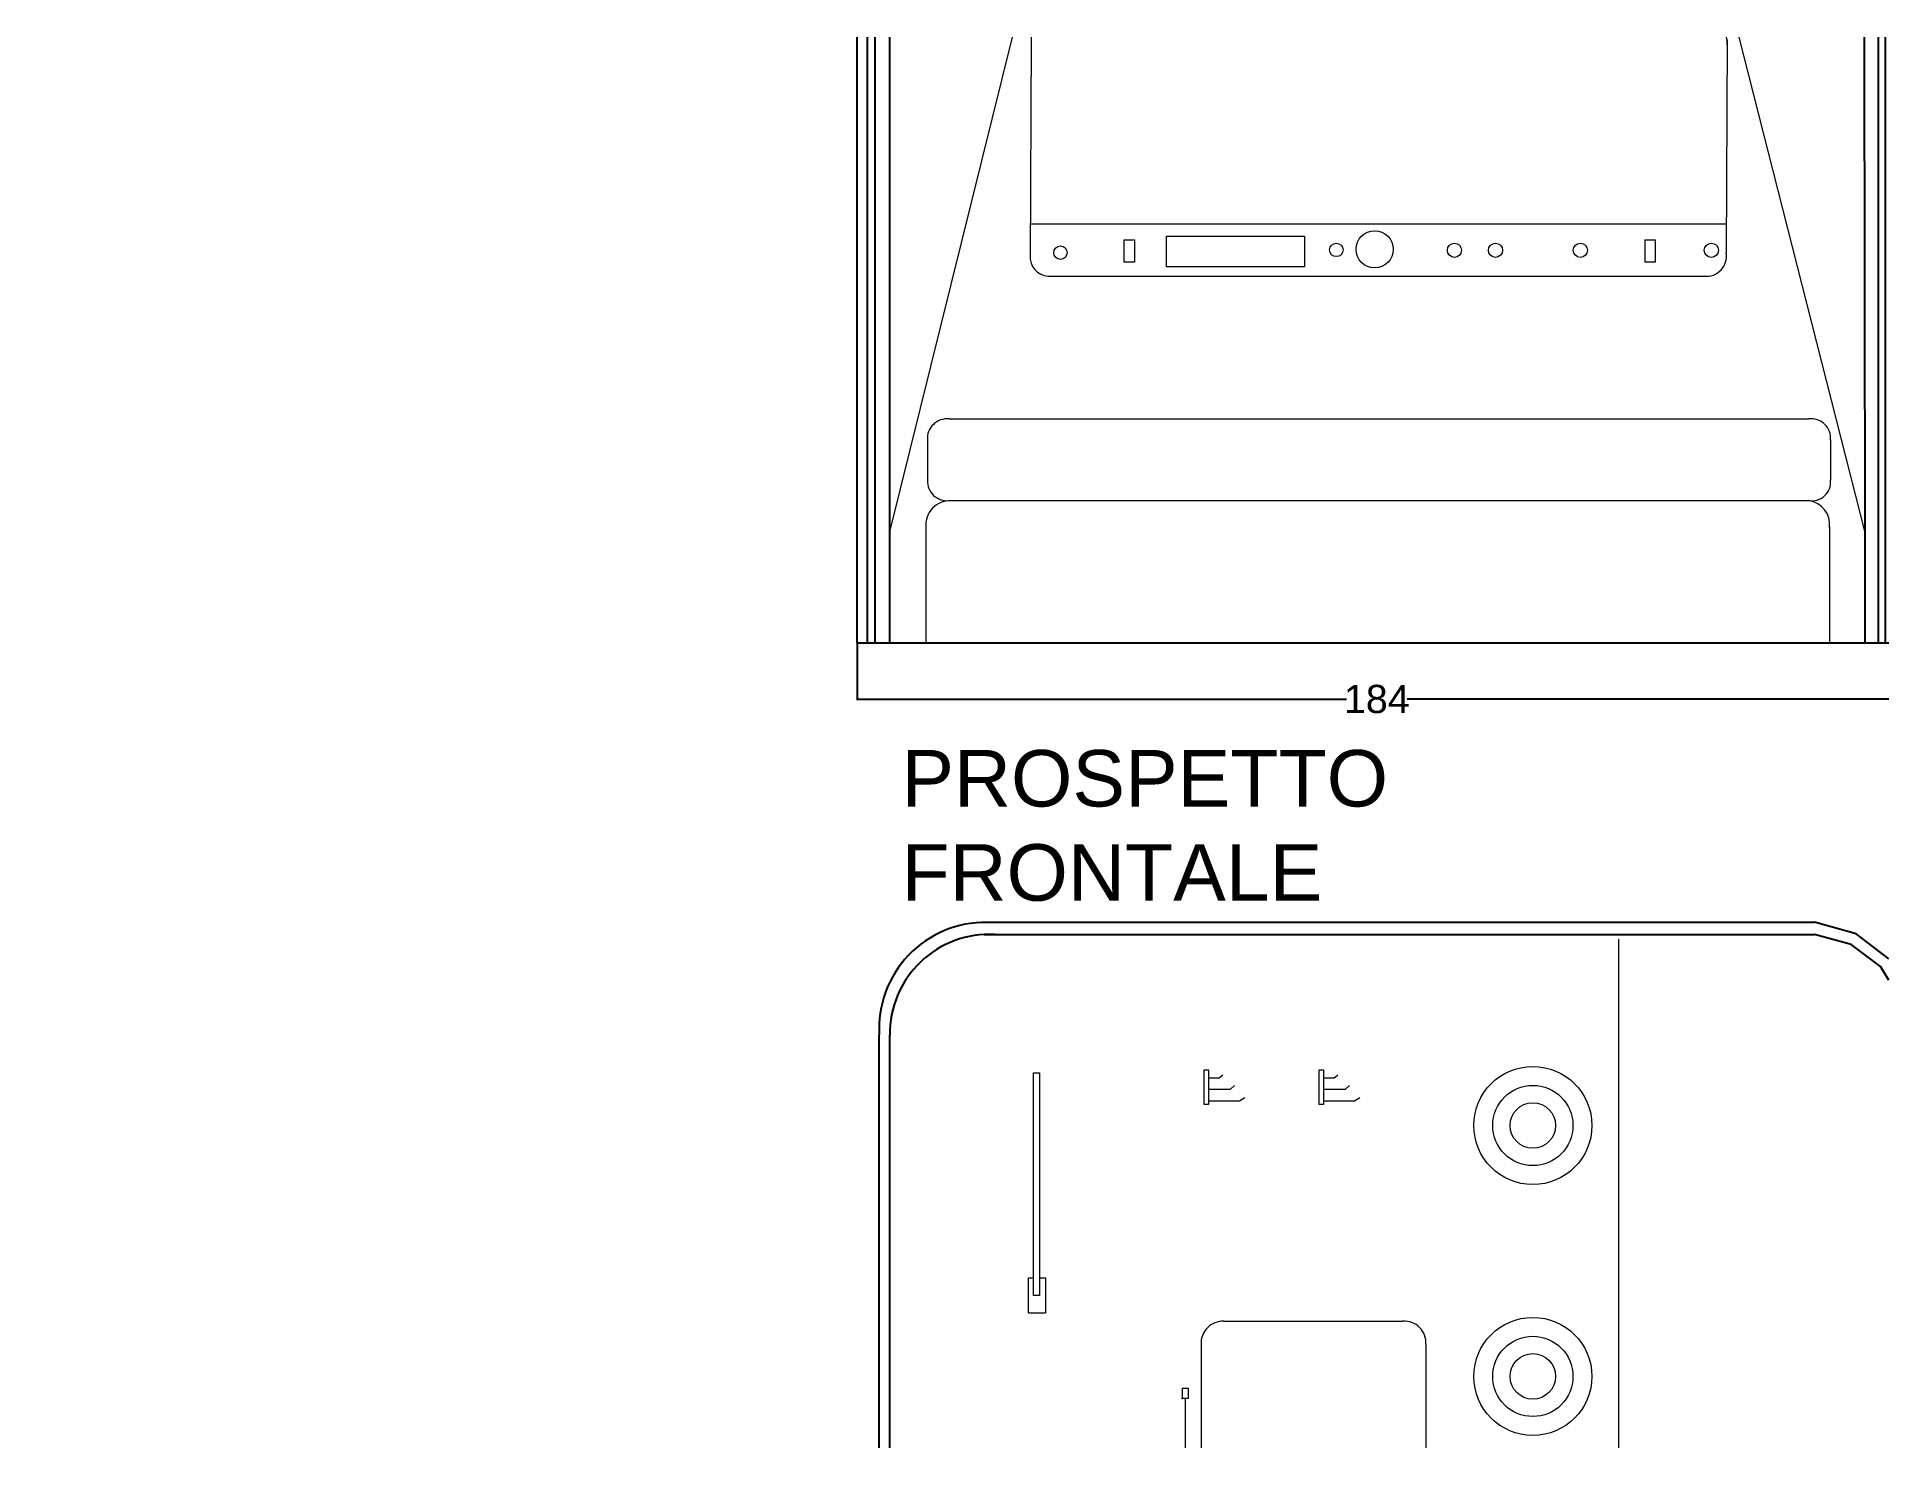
# Paper-space layout 'Layout1' of a CAD drawing. Header units: inches. Extents: x 1.05 to 9.45, y 0.8 to 7.2.
# The model-space entities are those that its viewports show. They can reach past a viewport. Long polylines and large blocks are cut down to what shows.
import ezdxf

# ---------------------------------------------------------------- set-up
doc = ezdxf.new("R2010")
doc.units = ezdxf.units.IN
doc.header["$MEASUREMENT"] = 0
for name, color, linetype, lineweight in [('letto', 1, 'Continuous', 20), ('luci', 2, 'Continuous', 9), ('radio', 47, 'Continuous', 9), ('struttura', 6, 'Continuous', 25), ('tavolino', 161, 'Continuous', 20), ('testata interna', 5, 'Continuous', 18), ('TESTO', 205, 'Continuous', 18), ('teststa esterna', 121, 'Continuous', 5)]:
    doc.layers.add(name, color=color, linetype=linetype, lineweight=lineweight)
doc.layers.add('quote giuste', color=172, linetype='Continuous')
doc.layers.get('0').off()
doc.styles.get("Standard").update_dxf_attribs({"font": 'Arial.ttf'})
doc.dimstyles.get("Standard").update_dxf_attribs({"dimtxt": 5, "dimasz": 0.18, "dimexe": 0.18, "dimexo": 0.0625, "dimgap": 0.09, "dimtad": 0, "dimtoh": 1, "dimdec": 0, "dimzin": 0, "dimdsep": 46, "dimtxsty": 'Standard', "dimblk": 'ARCHTICK', "dimblk1": 'ARCHTICK', "dimblk2": 'ARCHTICK', "dimcen": 0.09, "dimclrd": 7, "dimadec": 0, "dimazin": 0, "dimtfac": 1, "dimtdec": 0, "dimtofl": 0, "dimtmove": 0, "dimatfit": 3, "dimfxl": 1, "dimtolj": 1, "dimtzin": 0, "dimarcsym": 0})

# ---------------------------------------------------------------- blocks, each defined once
blk = doc.blocks.new('_ArchTick')
at = {"color": 0, "linetype": 'ByBlock', "const_width": 0.15}
blk.add_lwpolyline([(-0.5, -0.5), (0.5, 0.5)], dxfattribs=at)
blk = doc.blocks.new('*D9')
at = {"layer": 'Defpoints', "color": 0, "transparency": 16777216}
for p in [(379.42, 245.47), (563.42, 245.47), (563.42, 235.47)]:
    blk.add_point(p, dxfattribs=at)
at = {"layer": 'quote giuste', "color": 0, "lineweight": -2, "transparency": 16777216}
for p, q in [((379.42, 245.41), (379.42, 235.29)), ((563.42, 245.41), (563.42, 235.29))]:
    blk.add_line(p, q, dxfattribs=at)
at = {"layer": 'quote giuste', "color": 7, "lineweight": -2, "transparency": 16777216}
for p, q in [((379.42, 235.47), (466.04, 235.47)), ((563.42, 235.47), (476.79, 235.47))]:
    blk.add_line(p, q, dxfattribs=at)
at = {"layer": 'quote giuste', "color": 7, "lineweight": -2, "transparency": 16777216, "xscale": 0.18, "yscale": 0.18, "zscale": 0.18, "rotation": 180}
blk.add_blockref('_ArchTick', (379.42, 235.47), dxfattribs=at)
at = {"layer": 'quote giuste', "color": 7, "lineweight": -2, "transparency": 16777216, "xscale": 0.18, "yscale": 0.18, "zscale": 0.18}
blk.add_blockref('_ArchTick', (563.42, 235.47), dxfattribs=at)
at = {"layer": 'quote giuste', "color": 0, "transparency": 16777216, "insert": (471.42, 235.47), "char_height": 5, "attachment_point": 5}
blk.add_mtext('\\A1;184', dxfattribs=at)
blk = doc.blocks.new('*D11')
at = {"layer": 'Defpoints', "color": 0, "transparency": 16777216}
for p in [(563.42, 414.76), (563.42, 245.47), (573.39, 245.47)]:
    blk.add_point(p, dxfattribs=at)
at = {"layer": 'quote giuste', "color": 0, "lineweight": -2, "transparency": 16777216}
for p, q in [((563.48, 414.76), (573.57, 414.76)), ((563.48, 245.47), (573.57, 245.47))]:
    blk.add_line(p, q, dxfattribs=at)
at = {"layer": 'quote giuste', "color": 7, "lineweight": -2, "transparency": 16777216}
for p, q in [((573.39, 414.76), (573.39, 335.53)), ((573.39, 245.47), (573.39, 324.71))]:
    blk.add_line(p, q, dxfattribs=at)
at = {"layer": 'quote giuste', "color": 7, "lineweight": -2, "transparency": 16777216, "xscale": 0.18, "yscale": 0.18, "zscale": 0.18}
for p, rotation in [((573.39, 414.76), 90), ((573.39, 245.47), 270)]:
    blk.add_blockref('_ArchTick', p, dxfattribs=dict(at, rotation=rotation))
at = {"layer": 'quote giuste', "color": 0, "transparency": 16777216, "insert": (573.39, 330.12), "char_height": 5, "attachment_point": 5, "rotation": 90}
blk.add_mtext('\\A1;169', dxfattribs=at)

msp = doc.modelspace()

# ---------------------------------------------------------------- linework, layer by layer
at = {"layer": 'letto'}
for p, q in [((395.72, 285.08), (547.89, 285.08)), ((391.87, 281.37), (391.87, 274.21)), ((551.74, 281.37), (551.74, 274.21)), ((395.72, 270.61), (547.89, 270.61))]:
    msp.add_line(p, q, dxfattribs=at)
for points in [[(391.58, 265.89), (391.58, 245.47)], [(551.54, 265.89), (551.54, 245.47)]]:
    msp.add_lwpolyline(points, dxfattribs=at)
for centre, radius, start, end in [((395.35, 281.6), 3.49, 83.97, 183.8899), ((548.29, 281.64), 3.46, 355.4285, 96.637), ((395.36, 274.09), 3.49, 177.9797, 275.9432), ((548.42, 273.9), 3.33, 260.8232, 5.3283), ((395.91, 266.27), 4.34, 87.4468, 185.0487), ((547.32, 266.39), 4.26, 353.213, 82.2678)]:
    msp.add_arc(centre, radius, start, end, dxfattribs=at)
at = {"layer": 'luci'}
for centre, radius in [((499.04, 160), 10.45), ((499.04, 160), 7.1), ((499.04, 160), 4.03), ((499.04, 115.59), 10.45), ((499.04, 115.59), 7.1), ((499.04, 115.59), 4.03)]:
    msp.add_circle(centre, radius, dxfattribs=at)
at = {"layer": 'radio'}
for p, q in [((410.22, 352.19), (410.05, 313.34)), ((533.42, 352.19), (533.26, 314.45)), ((410.08, 319.64), (533.28, 319.64)), ((426.67, 316.77), (428.51, 316.77)), ((426.67, 316.77), (426.67, 312.83)), ((428.51, 316.77), (428.51, 312.83)), ((434.2, 317.44), (458.64, 317.44)), ((434.2, 311.98), (434.2, 317.44)), ((458.64, 317.44), (458.64, 311.98)), ((518.86, 316.77), (520.7, 316.77)), ((518.86, 316.77), (518.86, 312.83)), ((520.7, 316.77), (520.7, 312.83)), ((428.51, 312.83), (426.67, 312.83)), ((458.64, 311.98), (434.2, 311.98)), ((520.7, 312.83), (518.86, 312.83)), ((413.94, 310.35), (529.39, 310.35))]:
    msp.add_line(p, q, dxfattribs=at)
for centre, radius in [((471.03, 315.1), 3.29), ((415.42, 314.5), 1.19), ((464.25, 314.99), 1.19), ((485.16, 314.93), 1.25), ((492.43, 314.93), 1.25), ((507.45, 314.93), 1.25), ((530.64, 314.93), 1.25)]:
    msp.add_circle(centre, radius, dxfattribs=at)
for centre, radius, start, end in [((413.55, 352.4), 3.34, 83.2519, 183.5321), ((529.49, 351.76), 3.96, 353.2229, 91.4346), ((413.54, 313.85), 3.53, 188.3581, 276.4857), ((529.77, 313.87), 3.54, 263.9392, 9.5645)]:
    msp.add_arc(centre, radius, start, end, dxfattribs=at)
at = {"layer": 'struttura'}
for p, q in [((379.42, 245.47), (379.42, 414.85)), ((381.28, 245.47), (381.28, 414.87)), ((382.63, 245.47), (382.63, 414.81)), ((385.22, 265.08), (385.22, 414.82)), ((557.87, 264.74), (557.7, 414.85)), ((560.2, 245.47), (560.2, 414.84)), ((561.45, 245.47), (561.45, 414.82)), ((563.42, 245.47), (563.42, 414.76)), ((385.22, 245.47), (385.22, 265.08)), ((557.87, 245.47), (557.87, 264.74)), ((379.42, 245.47), (381.28, 245.47)), ((381.28, 245.47), (382.63, 245.47)), ((382.63, 245.47), (385.22, 245.47)), ((385.22, 245.47), (557.07, 245.47)), ((557.07, 245.47), (557.87, 245.47)), ((557.87, 245.47), (560.2, 245.47)), ((560.2, 245.47), (561.45, 245.47)), ((561.45, 245.47), (563.42, 245.47)), ((401.91, 195.97), (548.88, 195.97)), ((401.91, 193.82), (548.88, 193.82)), ((383.34, 6.46), (383.34, 176.02)), ((385.22, 6.46), (385.22, 175.99)), ((385.22, 6.46), (385.22, 175.99))]:
    msp.add_line(p, q, dxfattribs=at)
for centre, radius, start, end in [((402.18, 177.1), 18.87, 89.1839, 183.2583), ((402.85, 176.21), 17.63, 86.9253, 180.7114), ((547.19, 175.83), 20.21, 359.3693, 85.208), ((547.61, 176.33), 17.54, 359.0473, 85.8548)]:
    msp.add_arc(centre, radius, start, end, dxfattribs=at)
at = {"layer": 'tavolino'}
for p, q in [((444.34, 125.36), (476.01, 125.36)), ((440.32, 121.28), (440.32, 74.51)), ((480.11, 121.28), (480.11, 74.51)), ((436.98, 113.52), (438.05, 113.52)), ((436.98, 113.52), (436.98, 111.69)), ((438.05, 111.69), (436.98, 111.69)), ((437.52, 111.69), (437.52, 101.01)), ((438.05, 113.52), (438.05, 111.69))]:
    msp.add_line(p, q, dxfattribs=at)
for centre, radius, start, end in [((444.2, 121.47), 3.89, 88.0092, 182.8355), ((476.33, 121.58), 3.79, 355.4769, 94.8062)]:
    msp.add_arc(centre, radius, start, end, dxfattribs=at)
msp.add_point((436.98, 111.69), dxfattribs=at)
at = {"layer": 'testata interna'}
for p, q in [((385.22, 265.08), (416.52, 391.22)), ((525.72, 391.22), (557.87, 264.74))]:
    msp.add_line(p, q, dxfattribs=at)
at = {"layer": 'teststa esterna'}
for p, q in [((514.22, 192.98), (514.22, 75.52)), ((410.67, 169.3), (411.72, 169.3)), ((410.67, 129.93), (410.67, 169.3)), ((411.72, 169.3), (411.72, 129.93)), ((440.87, 169.85), (441.63, 169.85)), ((440.87, 163.73), (440.87, 169.85)), ((441.63, 169.85), (441.63, 163.73)), ((443.52, 168.46), (444.15, 169)), ((461.23, 169.85), (461.99, 169.85)), ((461.23, 163.73), (461.23, 169.85)), ((461.99, 169.85), (461.99, 163.73)), ((463.88, 168.46), (464.51, 169)), ((441.63, 166.42), (445.52, 166.42)), ((441.63, 164.37), (447.12, 164.37)), ((445.52, 166.42), (446.25, 167.1)), ((447.12, 164.37), (448.05, 164.96)), ((461.99, 166.42), (465.88, 166.42)), ((461.99, 164.37), (467.49, 164.37)), ((465.88, 166.42), (466.61, 167.1)), ((467.49, 164.37), (468.41, 164.96)), ((441.63, 163.73), (440.87, 163.73)), ((461.99, 163.73), (461.23, 163.73)), ((409.77, 126.86), (409.77, 133.02)), ((409.77, 133.02), (410.67, 133.02)), ((411.72, 133.02), (412.78, 133.02)), ((412.78, 133.02), (412.78, 126.86)), ((411.72, 129.93), (410.67, 129.93)), ((409.77, 126.86), (412.78, 126.86)), ((409.77, 126.86), (412.78, 126.86))]:
    msp.add_line(p, q, dxfattribs=at)
for points in [[(441.63, 168.46), (443.52, 168.46)], [(461.99, 168.46), (463.88, 168.46)]]:
    msp.add_lwpolyline(points, dxfattribs=at)

# ---------------------------------------------------------------- texts
at = {"layer": 'TESTO', "insert": (387.27, 226.47), "char_height": 10, "attachment_point": 1}
msp.add_mtext_dynamic_manual_height_columns('PROSPETTO FRONTALE ', width=105.3193, gutter_width=1, heights=[0], dxfattribs=at)

# ---------------------------------------------------------------- dimensions: what is measured, and where the dimension line sits
at = {"layer": 'quote giuste'}
dim = msp.add_linear_dim(base=(573.39, 245.47), p1=(563.42, 414.76), p2=(563.42, 245.47), angle=90, dimstyle='Standard', dxfattribs=at)
dim.commit()
dim.dimension.update_dxf_attribs({"geometry": '*D11', "text_midpoint": (573.39, 330.12)})
dim = msp.add_linear_dim(base=(563.42, 235.47), p1=(379.42, 245.47), p2=(563.42, 245.47), dimstyle='Standard', dxfattribs=at)
dim.commit()
dim.dimension.update_dxf_attribs({"geometry": '*D9', "text_midpoint": (471.42, 235.47)})

psp = doc.layouts.get("Layout1")

# ---------------------------------------------------------------- viewports
at = {"layer": '0'}
psp.add_viewport(center=(5.25, 4), size=(8.4, 6.4), view_center_point=(398.1761, 227.8011), view_height=249.750338, dxfattribs=at)

doc.saveas('drawing.dxf')
